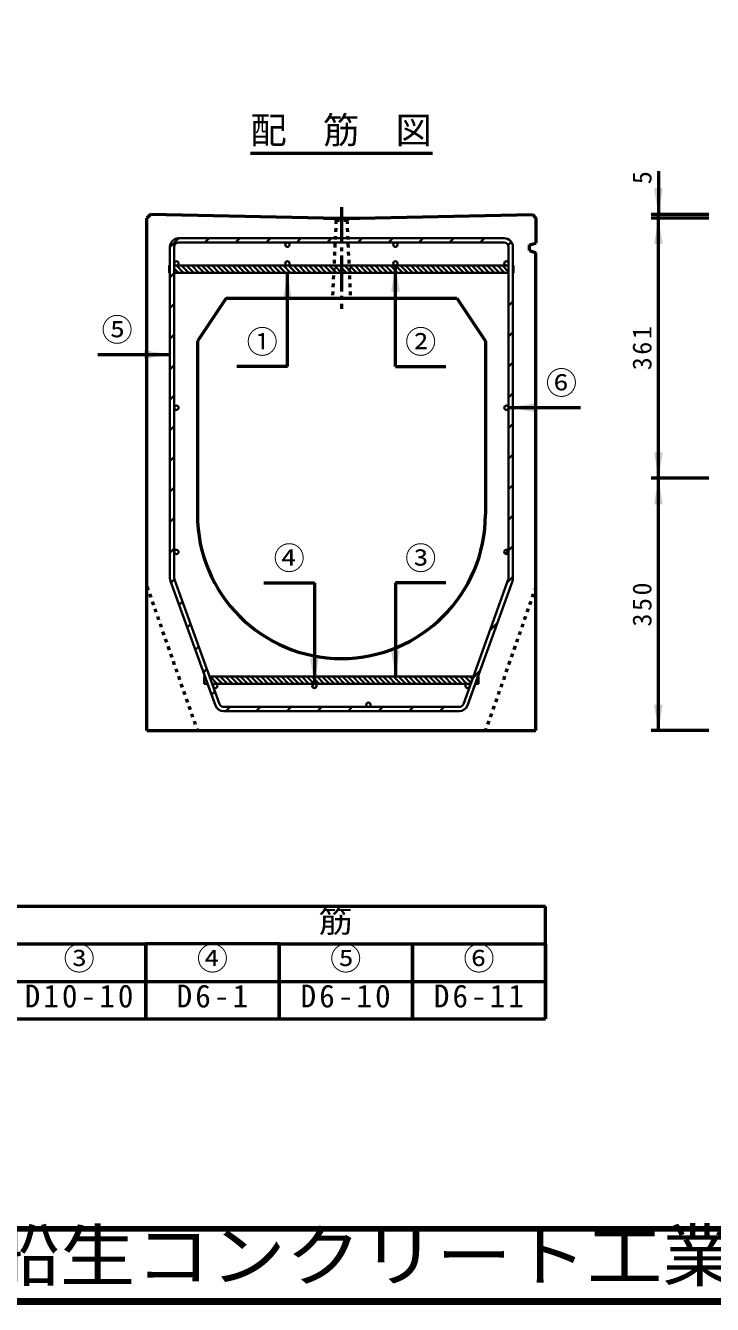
# Model space of a CAD drawing. Units: millimetres, scale not verified. Extents: x 100 to 4105, y 100 to 2870.
# Drawn here: x 953 to 1907, y 100 to 1874 of the extents above; entities that cross this region are included whole.
import ezdxf
from ezdxf.enums import TextEntityAlignment as Align

# ---------------------------------------------------------------- set-up
doc = ezdxf.new("R2010")
doc.units = ezdxf.units.MM
doc.header["$LTSCALE"] = 5
doc.linetypes.add('USER1', pattern=[2.2, 1, -1.2])
doc.linetypes.add('USER2', pattern=[13.4, 10, -1.2, 1, -1.2])
doc.layers.add('V-nasSTD', color=7, linetype='Continuous', lineweight=50)
doc.styles.add('ＭＳ ゴシック', font='')
doc.styles.get('ＭＳ ゴシック').set_extended_font_data('MS Gothic')

msp = doc.modelspace()

# ---------------------------------------------------------------- hatches: boundary and pattern name
at = {"layer": 'V-nasSTD'}
for points in [[(1825.552, 1647.857), (1831.552, 1611.857), (1837.552, 1647.857)], [(1837.552, 1570.857), (1831.552, 1606.857), (1825.552, 1570.857)], [(1310.552, 1494.81), (1316.552, 1530.81), (1322.552, 1494.81)], [(1472.552, 1504.81), (1466.552, 1540.81), (1460.552, 1504.81)], [(1117.552, 1411.511), (1153.552, 1417.511), (1117.552, 1423.511)], [(1659.552, 1337.81), (1623.552, 1343.81), (1659.552, 1349.81)], [(1825.552, 1281.857), (1831.552, 1245.857), (1837.552, 1281.857)], [(1837.552, 1209.857), (1831.552, 1245.857), (1825.552, 1209.857)], [(1348.052, 996.81), (1354.052, 960.81), (1360.052, 996.81)], [(1472.552, 1006.81), (1466.552, 970.81), (1460.552, 1006.81)], [(1825.552, 931.857), (1831.552, 895.857), (1837.552, 931.857)]]:
    msp.add_hatch(color=256, dxfattribs=at).paths.add_polyline_path(points)

# ---------------------------------------------------------------- linework, layer by layer
for p, q in [((1265.148, 1696.857), (1517.955, 1696.857)), ((1831.552, 1671.857), (1831.552, 1611.857)), ((1126.552, 1611.857), (1121.552, 1606.857)), ((1121.552, 895.857), (1121.552, 1606.857)), ((1366.552, 1606.857), (1126.552, 1611.857)), ((1366.552, 1606.857), (1416.552, 1606.857)), ((1416.552, 1606.857), (1656.552, 1611.857)), ((1656.552, 1611.857), (1661.552, 1606.857)), ((1661.552, 1606.857), (1661.552, 1571.872)), ((1901.552, 1611.857), (1821.552, 1611.857)), ((1901.552, 1606.857), (1821.552, 1606.857)), ((1831.552, 1606.857), (1831.552, 1611.857)), ((1831.552, 1245.857), (1831.552, 1606.857)), ((1652.552, 1569.857), (1661.552, 1571.872)), ((1652.552, 1561.857), (1652.552, 1569.857)), ((1652.552, 1561.857), (1661.552, 1558.499)), ((1661.552, 895.857), (1661.552, 1558.499)), ((1316.552, 1400.81), (1316.552, 1530.81)), ((1466.552, 1400.81), (1466.552, 1540.81)), ((1231.552, 1495.857), (1191.552, 1435.857)), ((1231.552, 1495.857), (1551.552, 1495.857)), ((1551.552, 1495.857), (1591.552, 1435.857)), ((1191.552, 1435.857), (1191.552, 1195.857)), ((1591.552, 1435.857), (1591.552, 1195.857)), ((1053.552, 1417.511), (1153.552, 1417.511)), ((1316.552, 1400.81), (1246.552, 1400.81)), ((1466.552, 1400.81), (1536.552, 1400.81)), ((1723.552, 1343.81), (1623.552, 1343.81)), ((1901.552, 1245.857), (1821.552, 1245.857)), ((1831.552, 895.857), (1831.552, 1245.857)), ((1284.052, 1100.81), (1354.052, 1100.81)), ((1354.052, 1100.81), (1354.052, 960.81)), ((1466.552, 1100.81), (1466.552, 970.81)), ((1536.552, 1100.81), (1466.552, 1100.81)), ((1121.552, 895.857), (1661.552, 895.857)), ((1901.552, 895.857), (1821.552, 895.857)), ((1120, 652), (935, 652)), ((1305, 652), (1120, 652)), ((1490, 652), (1305, 652)), ((1675, 652), (1490, 652)), ((1675, 600), (1675, 652)), ((935, 600), (1120, 600)), ((1120, 548), (1120, 600)), ((1120, 600), (1120, 548)), ((1305, 600), (1120, 600)), ((1305, 548), (1305, 600)), ((1305, 600), (1490, 600)), ((1305, 548), (1305, 600)), ((1305, 600), (1305, 548)), ((1490, 548), (1490, 600)), ((1490, 548), (1490, 600)), ((1490, 600), (1675, 600)), ((1490, 548), (1490, 600)), ((1490, 600), (1490, 548)), ((1675, 548), (1675, 600)), ((1675, 548), (1675, 600)), ((1675, 600), (1675, 548)), ((935, 548), (1120, 548)), ((1120, 496), (1120, 548)), ((1120, 548), (1120, 496)), ((1120, 548), (1305, 548)), ((1305, 496), (1305, 548)), ((1305, 548), (1490, 548)), ((1305, 496), (1305, 548)), ((1305, 548), (1305, 496)), ((1490, 496), (1490, 548)), ((1490, 496), (1490, 548)), ((1490, 548), (1675, 548)), ((1490, 496), (1490, 548)), ((1490, 548), (1490, 496)), ((1675, 496), (1675, 548)), ((1675, 496), (1675, 548)), ((1675, 548), (1675, 496)), ((935, 496), (1120, 496)), ((1120, 496), (1305, 496)), ((1305, 496), (1490, 496)), ((1490, 496), (1675, 496))]:
    msp.add_line(p, q, dxfattribs=at)
at = {"layer": 'V-nasSTD', "linetype": 'USER2'}
msp.add_line((1391.552, 1621.857), (1391.552, 1480.857), dxfattribs=at)
at = {"layer": 'V-nasSTD', "linetype": 'USER1'}
for p, q in [((1384.052, 1603.857), (1379.052, 1495.857)), ((1384.052, 1603.857), (1381.052, 1606.857)), ((1381.052, 1606.857), (1402.052, 1606.857)), ((1384.052, 1603.857), (1399.052, 1603.857)), ((1399.052, 1603.857), (1402.052, 1606.857)), ((1399.052, 1603.857), (1404.052, 1495.857)), ((1121.552, 1095.857), (1191.552, 895.857)), ((1661.552, 1095.857), (1591.552, 895.857))]:
    msp.add_line(p, q, dxfattribs=at)
at = {"layer": 'V-nasSTD', "lineweight": 35}
for p, q in [((1165.706, 1578.81), (1153.552, 1566.656)), ((1165.552, 1578.81), (1617.552, 1578.81)), ((1208.132, 1578.81), (1202.132, 1572.81)), ((1250.559, 1578.81), (1244.559, 1572.81)), ((1292.985, 1578.81), (1286.985, 1572.81)), ((1335.411, 1578.81), (1329.411, 1572.81)), ((1377.838, 1578.81), (1371.838, 1572.81)), ((1420.264, 1578.81), (1414.264, 1572.81)), ((1462.691, 1578.81), (1456.691, 1572.81)), ((1505.117, 1578.81), (1499.117, 1572.81)), ((1547.544, 1578.81), (1541.544, 1572.81)), ((1589.97, 1578.81), (1583.97, 1572.81)), ((1153.552, 1566.81), (1153.552, 1107.385)), ((1159.552, 1566.81), (1159.552, 1107.385)), ((1159.552, 1107.385), (1159.552, 1566.81)), ((1617.552, 1572.81), (1165.552, 1572.81)), ((1165.552, 1572.81), (1617.552, 1572.81)), ((1627.339, 1573.753), (1622.971, 1569.385)), ((1623.552, 1107.385), (1623.552, 1566.81)), ((1623.552, 1566.81), (1623.552, 1107.385)), ((1629.552, 1107.385), (1629.552, 1566.81)), ((1629.552, 1530.81), (1629.552, 1566.81)), ((1629.552, 1566.81), (1629.552, 1540.81)), ((1152.552, 1540.81), (1152.552, 1530.81)), ((1153.552, 1540.81), (1152.552, 1540.81)), ((1152.552, 1530.81), (1152.552, 1540.81)), ((1152.552, 1540.81), (1153.552, 1540.81)), ((1152.552, 1536.608), (1153.552, 1535.608)), ((1152.552, 1530.81), (1153.552, 1530.81)), ((1153.552, 1530.81), (1152.552, 1530.81)), ((1159.552, 1530.229), (1153.552, 1524.229)), ((1623.552, 1540.81), (1159.552, 1540.81)), ((1162.552, 1540.81), (1159.552, 1540.81)), ((1159.552, 1536.679), (1165.421, 1530.81)), ((1623.552, 1530.81), (1159.552, 1530.81)), ((1159.552, 1530.81), (1380.67, 1530.81)), ((1162.492, 1540.81), (1172.492, 1530.81)), ((1316.552, 1540.81), (1162.552, 1540.81)), ((1169.564, 1540.81), (1179.564, 1530.81)), ((1176.635, 1540.81), (1186.635, 1530.81)), ((1183.706, 1540.81), (1193.706, 1530.81)), ((1190.777, 1540.81), (1200.777, 1530.81)), ((1197.848, 1540.81), (1207.848, 1530.81)), ((1204.919, 1540.81), (1214.919, 1530.81)), ((1211.99, 1540.81), (1221.99, 1530.81)), ((1219.061, 1540.81), (1229.061, 1530.81)), ((1226.132, 1540.81), (1236.132, 1530.81)), ((1233.203, 1540.81), (1243.203, 1530.81)), ((1240.274, 1540.81), (1250.274, 1530.81)), ((1247.345, 1540.81), (1257.345, 1530.81)), ((1254.416, 1540.81), (1264.416, 1530.81)), ((1261.487, 1540.81), (1271.487, 1530.81)), ((1268.558, 1540.81), (1278.558, 1530.81)), ((1275.63, 1540.81), (1285.63, 1530.81)), ((1282.701, 1540.81), (1292.701, 1530.81)), ((1289.772, 1540.81), (1299.772, 1530.81)), ((1296.843, 1540.81), (1306.843, 1530.81)), ((1303.914, 1540.81), (1313.914, 1530.81)), ((1310.985, 1540.81), (1320.985, 1530.81)), ((1381.133, 1540.81), (1316.552, 1540.81)), ((1318.056, 1540.81), (1328.056, 1530.81)), ((1325.127, 1540.81), (1335.127, 1530.81)), ((1332.198, 1540.81), (1342.198, 1530.81)), ((1339.269, 1540.81), (1349.269, 1530.81)), ((1346.34, 1540.81), (1356.34, 1530.81)), ((1353.411, 1540.81), (1363.411, 1530.81)), ((1360.482, 1540.81), (1370.482, 1530.81)), ((1367.553, 1540.81), (1377.553, 1530.81)), ((1374.624, 1540.81), (1384.624, 1530.81)), ((1380.67, 1530.81), (1391.552, 1530.81)), ((1391.552, 1540.81), (1381.133, 1540.81)), ((1381.696, 1540.81), (1391.696, 1530.81)), ((1388.767, 1540.81), (1398.767, 1530.81)), ((1401.97, 1540.81), (1391.552, 1540.81)), ((1391.552, 1530.81), (1402.433, 1530.81)), ((1395.838, 1540.81), (1405.838, 1530.81)), ((1467.185, 1540.81), (1401.97, 1540.81)), ((1402.433, 1530.81), (1623.552, 1530.81)), ((1402.909, 1540.81), (1412.909, 1530.81)), ((1409.98, 1540.81), (1419.98, 1530.81)), ((1417.051, 1540.81), (1427.051, 1530.81)), ((1424.122, 1540.81), (1434.122, 1530.81)), ((1431.193, 1540.81), (1441.193, 1530.81)), ((1438.264, 1540.81), (1448.264, 1530.81)), ((1445.335, 1540.81), (1455.335, 1530.81)), ((1452.406, 1540.81), (1462.406, 1530.81)), ((1459.477, 1540.81), (1469.477, 1530.81)), ((1466.548, 1540.81), (1476.548, 1530.81)), ((1469.484, 1543.177), (1467.185, 1540.877)), ((1620.552, 1540.81), (1467.185, 1540.81)), ((1473.619, 1540.81), (1483.619, 1530.81)), ((1480.691, 1540.81), (1490.691, 1530.81)), ((1487.762, 1540.81), (1497.762, 1530.81)), ((1494.833, 1540.81), (1504.833, 1530.81)), ((1501.904, 1540.81), (1511.904, 1530.81)), ((1508.975, 1540.81), (1518.975, 1530.81)), ((1516.046, 1540.81), (1526.046, 1530.81)), ((1523.117, 1540.81), (1533.117, 1530.81)), ((1530.188, 1540.81), (1540.188, 1530.81)), ((1537.259, 1540.81), (1547.259, 1530.81)), ((1544.33, 1540.81), (1554.33, 1530.81)), ((1551.401, 1540.81), (1561.401, 1530.81)), ((1558.472, 1540.81), (1568.472, 1530.81)), ((1565.543, 1540.81), (1575.543, 1530.81)), ((1572.614, 1540.81), (1582.614, 1530.81)), ((1579.685, 1540.81), (1589.685, 1530.81)), ((1586.757, 1540.81), (1596.757, 1530.81)), ((1593.828, 1540.81), (1603.828, 1530.81)), ((1600.899, 1540.81), (1610.899, 1530.81)), ((1607.97, 1540.81), (1617.97, 1530.81)), ((1615.041, 1540.81), (1623.552, 1532.299)), ((1623.552, 1540.81), (1620.552, 1540.81)), ((1622.112, 1540.81), (1623.552, 1539.37)), ((1629.552, 1540.81), (1630.552, 1540.81)), ((1629.552, 1540.81), (1630.552, 1540.81)), ((1629.552, 1540.441), (1630.552, 1539.441)), ((1629.552, 1533.37), (1630.552, 1532.37)), ((1629.552, 1530.81), (1630.552, 1530.81)), ((1630.552, 1530.81), (1629.552, 1530.81)), ((1630.552, 1540.81), (1630.552, 1530.81)), ((1630.552, 1540.81), (1630.552, 1530.81)), ((1629.552, 1491.112), (1623.552, 1485.112)), ((1159.552, 1487.803), (1153.552, 1481.803)), ((1159.552, 1445.376), (1153.552, 1439.376)), ((1629.552, 1448.686), (1623.552, 1442.686)), ((1159.552, 1402.95), (1153.552, 1396.95)), ((1629.552, 1406.259), (1623.552, 1400.259)), ((1159.552, 1360.523), (1153.552, 1354.523)), ((1623.552, 1357.833), (1629.552, 1363.833)), ((1159.552, 1318.097), (1153.552, 1312.097)), ((1623.552, 1315.407), (1629.552, 1321.407)), ((1623.552, 1272.98), (1629.552, 1278.98)), ((1159.552, 1275.671), (1153.552, 1269.671)), ((1159.552, 1233.244), (1153.552, 1227.244)), ((1623.552, 1230.554), (1629.552, 1236.554)), ((1159.552, 1190.818), (1153.552, 1184.818)), ((1623.552, 1188.127), (1629.552, 1194.127)), ((1159.552, 1148.391), (1153.552, 1142.391)), ((1623.154, 1145.303), (1619.058, 1141.208)), ((1623.552, 1145.701), (1629.552, 1151.701)), ((1216.584, 930.734), (1154.265, 1103.309)), ((1159.69, 1106.103), (1154.963, 1101.376)), ((1222.227, 932.772), (1159.908, 1105.347)), ((1222.227, 932.772), (1159.908, 1105.347)), ((1560.876, 932.772), (1623.195, 1105.347)), ((1623.195, 1105.347), (1560.876, 932.772)), ((1566.519, 930.734), (1628.838, 1103.309)), ((1621.822, 1101.545), (1629.552, 1109.275)), ((1170.906, 1074.893), (1166.219, 1070.206)), ((1182.162, 1043.722), (1177.475, 1039.036)), ((1597.842, 1035.138), (1607.827, 1045.123)), ((1193.418, 1012.552), (1188.731, 1007.865)), ((1204.674, 981.381), (1199.987, 976.695)), ((1573.862, 968.732), (1583.847, 978.717)), ((1201.112, 970.81), (1202.112, 970.81)), ((1201.112, 970.81), (1201.112, 960.81)), ((1201.112, 960.81), (1201.112, 970.81)), ((1201.112, 970.81), (1202.112, 970.81)), ((1201.112, 967.837), (1204.357, 964.592)), ((1201.112, 960.81), (1205.723, 960.81)), ((1205.723, 960.81), (1201.112, 960.81)), ((1202.112, 970.81), (1216.584, 930.734)), ((1216.584, 930.734), (1205.723, 960.81)), ((1208.491, 970.81), (1574.612, 970.81)), ((1574.612, 970.81), (1208.491, 970.81)), ((1209.233, 970.81), (1219.233, 960.81)), ((1212.068, 960.904), (1212.162, 960.81)), ((1212.102, 960.81), (1571.001, 960.81)), ((1212.102, 960.81), (1216.375, 960.81)), ((1216.305, 970.81), (1226.305, 960.81)), ((1216.375, 960.81), (1353.797, 960.81)), ((1223.376, 970.81), (1233.376, 960.81)), ((1230.447, 970.81), (1240.447, 960.81)), ((1237.518, 970.81), (1247.518, 960.81)), ((1244.589, 970.81), (1254.589, 960.81)), ((1251.66, 970.81), (1261.66, 960.81)), ((1258.731, 970.81), (1268.731, 960.81)), ((1265.802, 970.81), (1275.802, 960.81)), ((1272.873, 970.81), (1282.873, 960.81)), ((1279.944, 970.81), (1289.944, 960.81)), ((1287.015, 970.81), (1297.015, 960.81)), ((1294.086, 970.81), (1304.086, 960.81)), ((1301.157, 970.81), (1311.157, 960.81)), ((1308.228, 970.81), (1318.228, 960.81)), ((1315.299, 970.81), (1325.299, 960.81)), ((1322.371, 970.81), (1332.371, 960.81)), ((1329.442, 970.81), (1339.442, 960.81)), ((1336.513, 970.81), (1346.513, 960.81)), ((1343.584, 970.81), (1353.584, 960.81)), ((1350.655, 970.81), (1360.655, 960.81)), ((1353.797, 960.799), (1351.062, 958.065)), ((1353.797, 960.81), (1565.789, 960.81)), ((1357.726, 970.81), (1367.726, 960.81)), ((1364.797, 970.81), (1374.797, 960.81)), ((1371.868, 970.81), (1381.868, 960.81)), ((1378.939, 970.81), (1388.939, 960.81)), ((1386.01, 970.81), (1396.01, 960.81)), ((1393.081, 970.81), (1403.081, 960.81)), ((1400.152, 970.81), (1410.152, 960.81)), ((1407.223, 970.81), (1417.223, 960.81)), ((1414.294, 970.81), (1424.294, 960.81)), ((1421.365, 970.81), (1431.365, 960.81)), ((1428.437, 970.81), (1438.437, 960.81)), ((1435.508, 970.81), (1445.508, 960.81)), ((1442.579, 970.81), (1452.579, 960.81)), ((1449.65, 970.81), (1459.65, 960.81)), ((1456.721, 970.81), (1466.721, 960.81)), ((1463.792, 970.81), (1473.792, 960.81)), ((1470.863, 970.81), (1480.863, 960.81)), ((1477.934, 970.81), (1487.934, 960.81)), ((1485.005, 970.81), (1495.005, 960.81)), ((1492.076, 970.81), (1502.076, 960.81)), ((1499.147, 970.81), (1509.147, 960.81)), ((1506.218, 970.81), (1516.218, 960.81)), ((1513.289, 970.81), (1523.289, 960.81)), ((1520.36, 970.81), (1530.36, 960.81)), ((1527.431, 970.81), (1537.431, 960.81)), ((1534.503, 970.81), (1544.503, 960.81)), ((1541.574, 970.81), (1551.574, 960.81)), ((1548.645, 970.81), (1558.645, 960.81)), ((1555.716, 970.81), (1565.716, 960.81)), ((1562.787, 970.81), (1571.475, 962.122)), ((1565.789, 960.659), (1563.879, 958.749)), ((1565.789, 960.81), (1571.001, 960.81)), ((1566.519, 930.734), (1580.991, 970.81)), ((1577.38, 960.81), (1566.519, 930.734)), ((1569.858, 970.81), (1573.351, 967.317)), ((1573.862, 968.732), (1574.612, 970.81)), ((1581.991, 960.81), (1577.38, 960.81)), ((1581.991, 960.81), (1577.38, 960.81)), ((1578.846, 964.87), (1581.991, 961.725)), ((1580.722, 970.065), (1581.991, 968.796)), ((1580.991, 970.81), (1581.991, 970.81)), ((1580.991, 970.81), (1581.991, 970.81)), ((1581.991, 970.81), (1581.991, 960.81)), ((1581.991, 970.81), (1581.991, 960.81)), ((1211.243, 945.524), (1215.93, 950.211)), ((1227.87, 928.81), (1555.233, 928.81)), ((1555.233, 928.81), (1227.87, 928.81)), ((1227.87, 922.81), (1555.233, 922.81)), ((1230.955, 922.81), (1236.955, 928.81)), ((1273.381, 922.81), (1279.381, 928.81)), ((1315.808, 922.81), (1321.808, 928.81)), ((1358.234, 922.81), (1364.234, 928.81)), ((1400.66, 922.81), (1406.66, 928.81)), ((1443.087, 922.81), (1449.087, 928.81)), ((1485.513, 922.81), (1491.513, 928.81)), ((1527.94, 922.81), (1533.94, 928.81))]:
    msp.add_line(p, q, dxfattribs=at)
at = {"layer": 'V-nasSTD', "lineweight": 100}
for p, q in [((105, 205), (4100, 205)), ((105, 105), (4100, 105))]:
    msp.add_line(p, q, dxfattribs=at)
at = {"layer": 'V-nasSTD', "lineweight": 13}
msp.add_lwpolyline([(100, 100), (100, 2870), (4105, 2870), (4105, 100)], close=True, dxfattribs=at)
at = {"layer": 'V-nasSTD', "lineweight": 35}
for centre in [(1316.552, 1569.81), (1466.552, 1569.81), (1162.552, 1543.81), (1316.552, 1543.81), (1466.552, 1543.81), (1620.552, 1543.81), (1162.552, 1343.81), (1620.552, 1343.81), (1162.552, 1143.81), (1620.552, 1143.81), (1216.375, 957.81), (1354.052, 957.81), (1566.728, 957.81), (1429.052, 931.81)]:
    msp.add_circle(centre, 3, dxfattribs=at)
for centre, radius, start, end in [((1165.552, 1566.81), 12, 90, 180), ((1617.552, 1566.81), 12, 0, 90), ((1165.552, 1566.81), 6, 90, 180), ((1165.552, 1566.81), 6, 90, 180), ((1617.552, 1566.81), 6, 0, 90), ((1617.552, 1566.81), 6, 0, 90), ((1165.552, 1107.385), 12, 180, 199.85521), ((1165.552, 1107.385), 6, 180, 199.85521), ((1165.552, 1107.385), 6, 180, 199.85522), ((1617.552, 1107.385), 6, 340.14479, 0), ((1617.552, 1107.385), 6, 340.14479, 0.00002), ((1617.552, 1107.385), 12, 340.14479, 0), ((1227.87, 934.81), 12, 199.85521, 270), ((1227.87, 934.81), 6, 199.85521, 270), ((1227.87, 934.81), 6, 199.85521, 270), ((1555.233, 934.81), 6, 270, 340.14479), ((1555.233, 934.81), 6, 270, 340.14479), ((1555.233, 934.81), 12, 270, 340.14479)]:
    msp.add_arc(centre, radius, start, end, dxfattribs=at)
at = {"layer": 'V-nasSTD'}
for start, end in [(180, 270), (270, 0)]:
    msp.add_arc((1391.552, 1195.857), 200, start, end, dxfattribs=at)

# ---------------------------------------------------------------- texts
at = {"layer": 'V-nasSTD', "style": 'ＭＳ ゴシック'}
for s, height, p in [('配\u3000筋\u3000図', 36.95, (1265.148, 1747.257)), ('⑤', 31.67, (1058.552, 1467.711)), ('①', 31.67, (1259.952, 1451.01)), ('②', 31.67, (1479.952, 1451.01)), ('⑥', 31.67, (1675.352, 1394.01)), ('④', 31.67, (1297.452, 1151.01)), ('③', 31.67, (1479.952, 1151.01)), ('③', 31.67, (1005.9, 595.6)), ('④', 31.67, (1190.9, 595.6)), ('⑤', 31.67, (1375.9, 595.6)), ('⑥', 31.67, (1560.9, 595.6))]:
    msp.add_text(s, height=height, dxfattribs=at).set_placement(p, align=Align.TOP_LEFT)
msp.add_text('5', height=26.39, rotation=90, dxfattribs=at).set_placement((1795.552, 1653.857), align=Align.TOP_LEFT)
at = {"layer": 'V-nasSTD', "style": 'ＭＳ ゴシック', "width": 1.1}
for s, height, p in [('配\u3000\u3000\u3000\u3000\u3000\u3000\u3000\u3000\u3000\u3000筋', 31.67, (837.04, 647.6)), ('株式会社船生コンクリート工業', 69.65, (478.279, 202.55))]:
    msp.add_text(s, height=height, dxfattribs=at).set_placement(p, align=Align.TOP_LEFT)
at = {"layer": 'V-nasSTD', "char_height": 26.39, "attachment_point": 1, "rotation": 90, "style": 'ＭＳ ゴシック'}
for s, insert in [('\\T1.2;361', (1795.552, 1395.757)), ('\\T1.2;350', (1795.552, 1040.257))]:
    msp.add_mtext(s, dxfattribs=dict(at, insert=insert))
at = {"layer": 'V-nasSTD', "char_height": 31.67, "attachment_point": 1, "style": 'ＭＳ ゴシック'}
for s, insert in [('\\T1.2;D10-10', (951.9, 543.6)), ('\\T1.2;D6-1', (1162.82, 543.6)), ('\\T1.2;D6-10', (1334.86, 543.6)), ('\\T1.2;D6-11', (1519.86, 543.6))]:
    msp.add_mtext(s, dxfattribs=dict(at, insert=insert))

doc.saveas('drawing.dxf')
